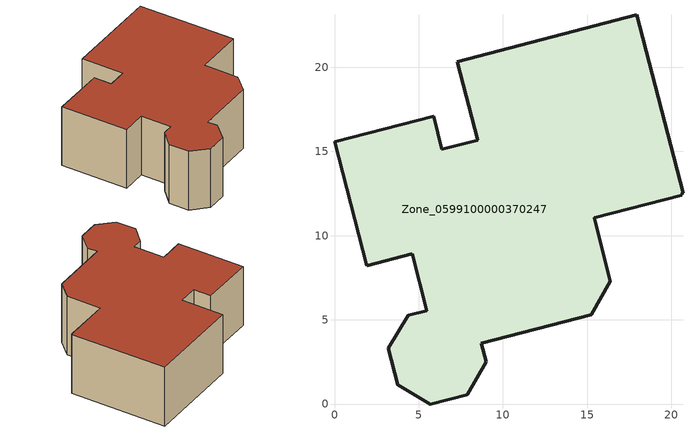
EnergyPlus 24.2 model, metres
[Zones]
Zone_0599100000370247
 floor ground (C_G): 8.51,15.68 7.3,20.32 17.94,23.11 20.7,12.52 20.6,12.49 20.62,12.41 15.41,11.05 16.38,7.29 15.26,5.32 8.71,3.6 9,2.52 7.89,0.57 5.7,0 3.76,1.15 3.2,3.32 4.39,5.26 5.49,5.55 4.61,8.91 1.93,8.21 0,15.58 5.89,17.1 6.38,15.12 z0
 wall outside (C_F): 3.2,3.32 3.76,1.15 5.7,0 7.89,0.57 9,2.52 8.71,3.6 15.26,5.32 16.38,7.29 15.41,11.05 20.62,12.41 20.6,12.49 20.7,12.52 17.94,23.11 7.3,20.32 8.51,15.68 6.38,15.12 5.89,17.1 0,15.58 1.93,8.21 4.61,8.91 5.49,5.55 4.39,5.26 3.2,3.32 z0:7.09
 roof outside (C_R): 20.7,12.52 17.94,23.11 7.3,20.32 8.51,15.68 6.38,15.12 5.89,17.1 0,15.58 1.93,8.21 4.61,8.91 5.49,5.55 4.39,5.26 3.2,3.32 3.76,1.15 5.7,0 7.89,0.57 9,2.52 8.71,3.6 15.26,5.32 16.38,7.29 15.41,11.05 20.62,12.41 20.6,12.49 z7.09
[BUILDING]
Pand.0599100000370247: North Axis=0; Terrain=City; Loads Convergence Tolerance Value=0.04; Temperature Convergence Tolerance Value=0.4; Solar Distribution=FullExterior; Maximum Number of Warmup Days=25; Minimum Number of Warmup Days=1
[Site:Location]
Rotterdam.The.Hague.AP_ZH_NLD Design_Conditions: Latitude=51.96; Longitude=4.45; Time Zone=1; Elevation=-4.5
[SITE:GROUNDTEMPERATURE:BUILDINGSURFACE]
18, 18, 18, 18, 18, 18, 18, 18, 18, 18, 18, 18
[MATERIAL] Thermal Absorptance=0.9; Solar Absorptance=0.7; Visible Absorptance=0.7
Name | Roughness | Thickness | Conductivity | Density | Specific Heat
G.D.1992-2005 | MediumSmooth | 0.15 | 0.06 | 540 | 1210
F.D.1992-2005 | Rough | 0.3 | 0.12 | 1920 | 840
R.D.1992-2005 | MediumRough | 0.2 | 0.08 | 1500 | 1000
[CONSTRUCTION]
C_G: G.D.1992-2005
C_F: F.D.1992-2005
C_R: R.D.1992-2005
[ZONE]
Zone_0599100000370247: Type=1; Multiplier=1; Ceiling Height=Autocalculate; Volume=Autocalculate; Floor Area=autocalculate; Part of Total Floor Area=Yes
[ZONEINFILTRATION:DESIGNFLOWRATE]
Infil_Zone_0599100000370247: Zone or ZoneList or Space or SpaceList=Zone_0599100000370247; Schedule=AlwaysOn; Design Flow Rate Calculation Method=Flow/Area; Flow Rate per Floor Area=0.0021; Constant Term Coefficient=1; Temperature Term Coefficient=0; Velocity Term Coefficient=0; Velocity Squared Term Coefficient=0
[HVACTEMPLATE:ZONE:IDEALLOADSAIRSYSTEM]
Zone_0599100000370247: Maximum Heating Supply Air Temperature=50; Minimum Cooling Supply Air Temperature=13; Maximum Heating Supply Air Humidity Ratio=0.0156; Minimum Cooling Supply Air Humidity Ratio=0.0077; Heating Limit=NoLimit; Cooling Limit=NoLimit; Dehumidification Control Type=ConstantSensibleHeatRatio; Cooling Sensible Heat Ratio=0.7; Dehumidification Setpoint=60; Humidification Control Type=None; Humidification Setpoint=30; Outdoor Air Method=None; Outdoor Air Flow Rate per Person=0.00944; Outdoor Air Flow Rate per Zone Floor Area=0; Outdoor Air Flow Rate per Zone=0; Demand Controlled Ventilation Type=None; Outdoor Air Economizer Type=NoEconomizer; Heat Recovery Type=None; Sensible Heat Recovery Effectiveness=0.7; Latent Heat Recovery Effectiveness=0.65
[ZONECONTROL:THERMOSTAT]
ThermostatControl_Zone_0599100000370247: Zone or ZoneList=Zone_0599100000370247; Control Type Schedule=DualSetpointControlType; Control 1=Thermostat_Zone_0599100000370247; Temperature Difference Between Cutout And Setpoint=0
[THERMOSTATSETPOINT:DUALSETPOINT]
Thermostat_Zone_0599100000370247: Heating Setpoint Temperature Schedule=HeatingSetpoint_Zone_0599100000370247; Cooling Setpoint Temperature Schedule=CoolingSetpoint_Zone_0599100000370247
[SCHEDULE:COMPACT]
HeatingSetpoint_Zone_0599100000370247: Through: 12/31, For: AllDays, Until: 24:00, 21
CoolingSetpoint_Zone_0599100000370247: Through: 12/31, For: AllDays, Until: 24:00, 24
DualSetpointControlType: Through: 12/31, For: AllDays, Until: 24:00, 4
AlwaysOn: Through: 12/31, For: AllDays, Until: 24:00, 1
